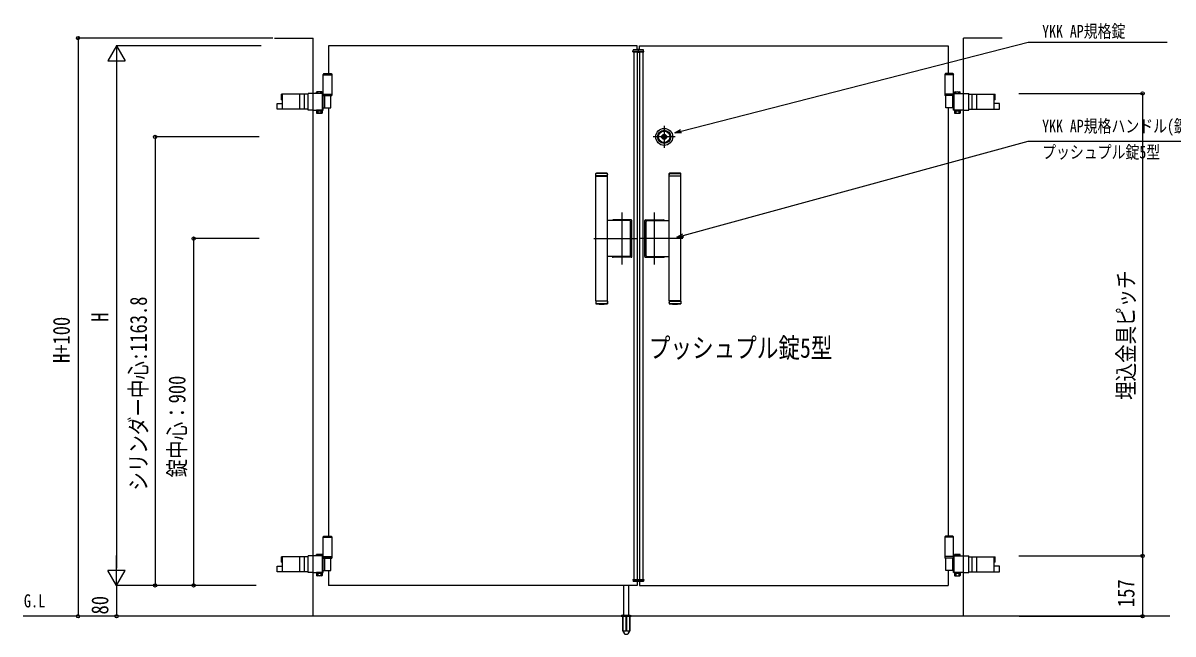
# Model space of a CAD drawing. Units: millimetres, scale not verified. Extents: x -4205 to 4205, y -2970 to 2970.
# Drawn here: x -1600 to 1381, y -274 to 1312 of the extents above; entities that cross this region are included whole.
import ezdxf
from ezdxf.enums import TextEntityAlignment as Align

# ---------------------------------------------------------------- set-up
doc = ezdxf.new("R2010")
doc.units = ezdxf.units.MM
doc.header["$LTSCALE"] = 10
for name, color, linetype in [('0-2_USER1', 3, 'Continuous'), ('0-3_YKK_12', 2, 'Continuous'), ('0-5_YKK_A1', 4, 'Continuous'), ('0-6_YKK_D', 6, 'Continuous')]:
    doc.layers.add(name, color=color, linetype=linetype)
doc.styles.add('ＭＳ ゴシック', font='')
doc.styles.get('ＭＳ ゴシック').set_extended_font_data('MS Gothic')

msp = doc.modelspace()

# ---------------------------------------------------------------- linework, layer by layer
at = {"layer": '0-3_YKK_12'}
for p, q in [((-4.98, 1234.33), (-4.98, 1244.33)), ((62.02, 1044.4), (62.02, 987.86)), ((90.29, 1016.13), (33.75, 1016.13)), ((-46.98, 684.94), (-46.98, 819.72)), ((37.02, 684.94), (37.02, 819.72)), ((-120.01, 752.33), (-7.98, 752.33)), ((110.05, 752.33), (-1.98, 752.33))]:
    msp.add_line(p, q, dxfattribs=at)
at = {"layer": '0-5_YKK_A1'}
for p, q in [((-947.98, 1272.33), (-847.98, 1272.33)), ((-847.98, -227.67), (-847.98, 1272.33)), ((-7.98, 1241.83), (-7.98, 1252.33)), ((-1.98, 1241.83), (-1.98, 1252.33)), ((838.02, -227.67), (838.02, 1272.33)), ((938.02, 1272.33), (838.02, 1272.33)), ((-18.88, 1236.83), (-18.67, 1240.88)), ((-18.88, 1236.83), (8.92, 1236.83)), ((7.71, 1241.83), (-17.67, 1241.83)), ((-16.98, 1238.83), (7.02, 1238.83)), ((-16.98, 1238.83), (-16.98, 1236.83)), ((-16.98, 1236.83), (-16.98, -132.17)), ((-7.98, 1236.83), (-7.98, -132.17)), ((-1.98, 1236.83), (-1.98, -132.17)), ((7.02, 1238.83), (7.02, 1236.83)), ((7.02, 1236.83), (7.02, -132.17)), ((8.92, 1236.83), (8.71, 1240.88)), ((-820.48, 1180.33), (-822.48, 1178.33)), ((-822.48, 1124.33), (-822.48, 1178.33)), ((-822.48, 1178.33), (-799.48, 1178.33)), ((-822.48, 1177.33), (-799.48, 1177.33)), ((-820.48, 1180.33), (-801.48, 1180.33)), ((-801.48, 1180.33), (-799.48, 1178.33)), ((-799.48, 1178.33), (-799.48, 1124.33)), ((791.52, 1180.33), (789.52, 1178.33)), ((812.52, 1178.33), (789.52, 1178.33)), ((789.52, 1178.33), (789.52, 1124.33)), ((812.52, 1177.33), (789.52, 1177.33)), ((810.52, 1180.33), (791.52, 1180.33)), ((810.52, 1180.33), (812.52, 1178.33)), ((812.52, 1124.33), (812.52, 1178.33)), ((-861.47, 1126.83), (-929.99, 1126.83)), ((-929.99, 1112.33), (-929.99, 1126.83)), ((-929.99, 1112.33), (-927.39, 1112.33)), ((-882.95, 1087.83), (-882.95, 1126.83)), ((-870.64, 1087.83), (-870.64, 1126.83)), ((-861.47, 1085.78), (-861.47, 1128.88)), ((-847.98, 1128.88), (-861.47, 1128.88)), ((-822.19, 1128.88), (-847.98, 1128.88)), ((-838.69, 1132.88), (-839.7, 1132.3)), ((-839.7, 1128.88), (-839.7, 1132.3)), ((-825.69, 1132.88), (-838.69, 1132.88)), ((-835.95, 1128.88), (-835.95, 1132.3)), ((-828.44, 1128.88), (-828.44, 1132.3)), ((-825.69, 1132.88), (-824.69, 1132.3)), ((-824.69, 1128.88), (-824.69, 1132.3)), ((-823.99, 1127.38), (-822.19, 1127.38)), ((-823.99, 1087.28), (-823.99, 1127.38)), ((-823.99, 1107.83), (-822.19, 1107.83)), ((-823.99, 1106.83), (-822.19, 1106.83)), ((-822.48, 1127.33), (-799.48, 1127.33)), ((-799.48, 1124.33), (-822.48, 1124.33)), ((-822.19, 1085.78), (-822.19, 1128.88)), ((-799.48, 1124.33), (-822.19, 1124.33)), ((-822.19, 1123.33), (-799.48, 1123.33)), ((-819.09, 1123.33), (-819.09, 1091.33)), ((-802.63, 1091.33), (-802.63, 1123.33)), ((-799.48, 1124.33), (-799.48, 1123.33)), ((812.52, 1127.33), (789.52, 1127.33)), ((789.52, 1124.33), (812.52, 1124.33)), ((789.52, 1124.33), (812.23, 1124.33)), ((789.52, 1124.33), (789.52, 1123.33)), ((812.23, 1123.33), (789.52, 1123.33)), ((792.67, 1091.33), (792.67, 1123.33)), ((809.13, 1123.33), (809.13, 1091.33)), ((812.23, 1128.88), (838.02, 1128.88)), ((812.23, 1085.78), (812.23, 1128.88)), ((814.03, 1127.38), (812.23, 1127.38)), ((814.03, 1107.83), (812.23, 1107.83)), ((814.03, 1106.83), (812.23, 1106.83)), ((814.03, 1087.28), (814.03, 1127.38)), ((815.73, 1132.88), (814.73, 1132.3)), ((814.73, 1128.88), (814.73, 1132.3)), ((815.73, 1132.88), (828.73, 1132.88)), ((818.48, 1128.88), (818.48, 1132.3)), ((825.99, 1128.88), (825.99, 1132.3)), ((828.73, 1132.88), (829.74, 1132.3)), ((829.74, 1128.88), (829.74, 1132.3)), ((838.02, 1128.88), (851.51, 1128.88)), ((851.51, 1085.78), (851.51, 1128.88)), ((851.51, 1126.83), (920.03, 1126.83)), ((860.68, 1087.83), (860.68, 1126.83)), ((872.99, 1087.83), (872.99, 1126.83)), ((920.03, 1112.33), (917.43, 1112.33)), ((920.03, 1112.33), (920.03, 1126.83)), ((-941.53, 1102.33), (-927.39, 1102.33)), ((-941.53, 1087.83), (-941.53, 1102.33)), ((-861.47, 1087.83), (-941.53, 1087.83)), ((-847.98, 1085.78), (-861.47, 1085.78)), ((-847.98, 1085.78), (-822.19, 1085.78)), ((-839.7, 1083.78), (-839.7, 1077.86)), ((-824.69, 1083.78), (-839.7, 1083.78)), ((-838.69, 1077.28), (-839.7, 1077.86)), ((-825.69, 1077.28), (-838.69, 1077.28)), ((-836.29, 1083.78), (-836.29, 1085.78)), ((-835.95, 1083.78), (-835.95, 1077.86)), ((-828.44, 1083.78), (-828.44, 1077.86)), ((-828.09, 1083.78), (-828.09, 1085.78)), ((-825.69, 1077.28), (-824.69, 1077.86)), ((-824.69, 1083.78), (-824.69, 1077.86)), ((-823.99, 1087.28), (-822.19, 1087.28)), ((-822.19, 1091.33), (-802.63, 1091.33)), ((-807.98, 1091.33), (-807.98, -19.67)), ((812.23, 1091.33), (792.67, 1091.33)), ((798.02, 1091.33), (798.02, -19.67)), ((814.03, 1087.28), (812.23, 1087.28)), ((838.02, 1085.78), (812.23, 1085.78)), ((814.73, 1083.78), (814.73, 1077.86)), ((814.73, 1083.78), (829.74, 1083.78)), ((815.73, 1077.28), (814.73, 1077.86)), ((815.73, 1077.28), (828.73, 1077.28)), ((818.13, 1083.78), (818.13, 1085.78)), ((818.48, 1083.78), (818.48, 1077.86)), ((825.99, 1083.78), (825.99, 1077.86)), ((826.33, 1083.78), (826.33, 1085.78)), ((828.73, 1077.28), (829.74, 1077.86)), ((829.74, 1083.78), (829.74, 1077.86)), ((838.02, 1085.78), (851.51, 1085.78)), ((851.51, 1087.83), (931.57, 1087.83)), ((931.57, 1102.33), (917.43, 1102.33)), ((931.57, 1087.83), (931.57, 1102.33)), ((57.86, 1015.19), (57.86, 1017.07)), ((58.16, 1017.37), (58.81, 1017.37)), ((58.16, 1014.89), (58.81, 1014.89)), ((58.92, 1017.41), (59.11, 1017.53)), ((58.92, 1014.85), (59.11, 1014.72)), ((59.11, 1017.53), (60.17, 1017.53)), ((59.11, 1014.72), (60.17, 1014.72)), ((60.17, 1017.53), (60.33, 1016.96)), ((60.17, 1014.72), (60.27, 1015.09)), ((60.42, 1015.09), (60.27, 1015.09)), ((60.52, 1016.81), (60.71, 1016.81)), ((60.98, 1016), (60.7, 1015.28)), ((60.98, 1017.16), (60.9, 1016.94)), ((60.98, 1017.16), (62.13, 1017.16)), ((61.12, 1016.09), (61.35, 1016.09)), ((61.5, 1015.97), (61.61, 1015.34)), ((63.06, 1015.09), (61.91, 1015.09)), ((62.54, 1016.29), (62.43, 1016.92)), ((62.92, 1016.17), (62.69, 1016.17)), ((63.06, 1016.26), (63.34, 1016.98)), ((63.06, 1015.09), (63.14, 1015.32)), ((63.52, 1015.45), (63.33, 1015.45)), ((63.62, 1017.16), (63.77, 1017.16)), ((63.86, 1014.72), (63.71, 1015.3)), ((63.86, 1017.53), (63.77, 1017.16)), ((64.93, 1017.53), (63.86, 1017.53)), ((64.93, 1014.72), (63.86, 1014.72)), ((65.12, 1017.41), (64.93, 1017.53)), ((65.12, 1014.85), (64.93, 1014.72)), ((65.88, 1017.37), (65.23, 1017.37)), ((65.88, 1014.89), (65.23, 1014.89)), ((66.18, 1015.19), (66.18, 1017.07)), ((-114.98, 921.33), (-114.48, 921.83)), ((-84.98, 921.33), (-114.98, 921.33)), ((-114.98, 914.83), (-114.98, 921.33)), ((-84.98, 914.83), (-114.98, 914.83)), ((-114.98, 590.83), (-114.98, 913.83)), ((-114.98, 913.83), (-84.98, 913.83)), ((-113.98, 913.83), (-113.98, 914.83)), ((-85.98, 913.83), (-85.98, 914.83)), ((-84.98, 914.83), (-84.98, 921.33)), ((-84.98, 918.61), (-84.98, 917.61)), ((-84.98, 590.83), (-84.98, 913.83)), ((75.02, 921.33), (105.02, 921.33)), ((75.02, 914.83), (75.02, 921.33)), ((75.02, 918.61), (75.02, 917.61)), ((75.02, 914.83), (105.02, 914.83)), ((75.02, 590.83), (75.02, 913.83)), ((105.02, 913.83), (75.02, 913.83)), ((76.02, 913.83), (76.02, 914.83)), ((104.02, 913.83), (104.02, 914.83)), ((105.02, 921.33), (104.52, 921.83)), ((105.02, 914.83), (105.02, 921.33)), ((105.02, 590.83), (105.02, 913.83)), ((-27.63, 798.83), (-84.98, 798.83)), ((-23.48, 800.83), (-70.48, 800.83)), ((-23.98, 800.33), (-69.98, 800.33)), ((-25.63, 707.83), (-25.63, 796.83)), ((-21.98, 706.33), (-21.98, 798.33)), ((-21.48, 705.83), (-21.48, 798.83)), ((11.52, 705.83), (11.52, 798.83)), ((12.02, 706.33), (12.02, 798.33)), ((13.52, 800.83), (60.52, 800.83)), ((14.02, 800.33), (60.02, 800.33)), ((15.67, 707.83), (15.67, 796.83)), ((17.67, 798.83), (75.02, 798.83)), ((-27.63, 705.83), (-84.98, 705.83)), ((-23.48, 703.83), (-70.48, 703.83)), ((-23.98, 704.33), (-69.98, 704.33)), ((13.52, 703.83), (60.52, 703.83)), ((14.02, 704.33), (60.02, 704.33)), ((17.67, 705.83), (75.02, 705.83)), ((-114.98, 590.83), (-84.98, 590.83)), ((-84.98, 589.83), (-114.98, 589.83)), ((-114.98, 589.83), (-114.98, 583.33)), ((-84.98, 583.33), (-114.98, 583.33)), ((-114.98, 583.33), (-114.48, 582.83)), ((-113.98, 590.83), (-113.98, 589.83)), ((-85.98, 590.83), (-85.98, 589.83)), ((-84.98, 589.83), (-84.98, 583.33)), ((-84.98, 586.05), (-84.98, 587.05)), ((105.02, 590.83), (75.02, 590.83)), ((75.02, 589.83), (105.02, 589.83)), ((75.02, 589.83), (75.02, 583.33)), ((75.02, 586.05), (75.02, 587.05)), ((75.02, 583.33), (105.02, 583.33)), ((76.02, 590.83), (76.02, 589.83)), ((104.02, 590.83), (104.02, 589.83)), ((105.02, 583.33), (104.52, 582.83)), ((105.02, 589.83), (105.02, 583.33)), ((-820.48, -19.67), (-822.48, -21.67)), ((-822.48, -75.67), (-822.48, -21.67)), ((-822.48, -21.67), (-799.48, -21.67)), ((-822.48, -22.67), (-799.48, -22.67)), ((-820.48, -19.67), (-801.48, -19.67)), ((-801.48, -19.67), (-799.48, -21.67)), ((-799.48, -21.67), (-799.48, -75.67)), ((791.52, -19.67), (789.52, -21.67)), ((812.52, -21.67), (789.52, -21.67)), ((789.52, -21.67), (789.52, -75.67)), ((812.52, -22.67), (789.52, -22.67)), ((810.52, -19.67), (791.52, -19.67)), ((810.52, -19.67), (812.52, -21.67)), ((812.52, -75.67), (812.52, -21.67)), ((-861.47, -73.17), (-929.99, -73.17)), ((-929.99, -87.67), (-929.99, -73.17)), ((-929.99, -87.67), (-927.39, -87.67)), ((-882.95, -112.17), (-882.95, -73.17)), ((-870.64, -112.17), (-870.64, -73.17)), ((-861.47, -114.22), (-861.47, -71.12)), ((-847.98, -71.12), (-861.47, -71.12)), ((-822.19, -71.12), (-847.98, -71.12)), ((-838.69, -67.12), (-839.7, -67.7)), ((-839.7, -71.12), (-839.7, -67.7)), ((-825.69, -67.12), (-838.69, -67.12)), ((-835.95, -71.12), (-835.95, -67.7)), ((-828.44, -71.12), (-828.44, -67.7)), ((-825.69, -67.12), (-824.69, -67.7)), ((-824.69, -71.12), (-824.69, -67.7)), ((-823.99, -72.62), (-822.19, -72.62)), ((-823.99, -112.72), (-823.99, -72.62)), ((-822.48, -72.67), (-799.48, -72.67)), ((-799.48, -75.67), (-822.48, -75.67)), ((-822.19, -114.22), (-822.19, -71.12)), ((-799.48, -75.67), (-822.19, -75.67)), ((-822.19, -76.67), (-799.48, -76.67)), ((-819.09, -76.67), (-819.09, -108.67)), ((-802.63, -108.67), (-802.63, -76.67)), ((-799.48, -75.67), (-799.48, -76.67)), ((812.52, -72.67), (789.52, -72.67)), ((789.52, -75.67), (812.52, -75.67)), ((789.52, -75.67), (812.23, -75.67)), ((789.52, -75.67), (789.52, -76.67)), ((812.23, -76.67), (789.52, -76.67)), ((792.67, -108.67), (792.67, -76.67)), ((809.13, -76.67), (809.13, -108.67)), ((812.23, -71.12), (838.02, -71.12)), ((812.23, -114.22), (812.23, -71.12)), ((814.03, -72.62), (812.23, -72.62)), ((814.03, -112.72), (814.03, -72.62)), ((815.73, -67.12), (814.73, -67.7)), ((814.73, -71.12), (814.73, -67.7)), ((815.73, -67.12), (828.73, -67.12)), ((818.48, -71.12), (818.48, -67.7)), ((825.99, -71.12), (825.99, -67.7)), ((828.73, -67.12), (829.74, -67.7)), ((829.74, -71.12), (829.74, -67.7)), ((838.02, -71.12), (851.51, -71.12)), ((851.51, -114.22), (851.51, -71.12)), ((851.51, -73.17), (920.03, -73.17)), ((860.68, -112.17), (860.68, -73.17)), ((872.99, -112.17), (872.99, -73.17)), ((920.03, -87.67), (917.43, -87.67)), ((920.03, -87.67), (920.03, -73.17)), ((-941.53, -97.67), (-927.39, -97.67)), ((-941.53, -112.17), (-941.53, -97.67)), ((-861.47, -112.17), (-941.53, -112.17)), ((-847.98, -114.22), (-861.47, -114.22)), ((-847.98, -114.22), (-822.19, -114.22)), ((-839.7, -116.22), (-839.7, -122.14)), ((-824.69, -116.22), (-839.7, -116.22)), ((-836.29, -116.22), (-836.29, -114.22)), ((-835.95, -116.22), (-835.95, -122.14)), ((-828.44, -116.22), (-828.44, -122.14)), ((-828.09, -116.22), (-828.09, -114.22)), ((-824.69, -116.22), (-824.69, -122.14)), ((-823.99, -92.17), (-822.19, -92.17)), ((-823.99, -93.17), (-822.19, -93.17)), ((-823.99, -112.72), (-822.19, -112.72)), ((-822.19, -108.67), (-802.63, -108.67)), ((-807.98, -108.67), (-807.98, -147.67)), ((812.23, -108.67), (792.67, -108.67)), ((798.02, -108.67), (798.02, -147.67)), ((814.03, -92.17), (812.23, -92.17)), ((814.03, -93.17), (812.23, -93.17)), ((814.03, -112.72), (812.23, -112.72)), ((838.02, -114.22), (812.23, -114.22)), ((814.73, -116.22), (814.73, -122.14)), ((814.73, -116.22), (829.74, -116.22)), ((818.13, -116.22), (818.13, -114.22)), ((818.48, -116.22), (818.48, -122.14)), ((825.99, -116.22), (825.99, -122.14)), ((826.33, -116.22), (826.33, -114.22)), ((829.74, -116.22), (829.74, -122.14)), ((838.02, -114.22), (851.51, -114.22)), ((851.51, -112.17), (931.57, -112.17)), ((931.57, -97.67), (917.43, -97.67)), ((931.57, -112.17), (931.57, -97.67)), ((-838.69, -122.72), (-839.7, -122.14)), ((-825.69, -122.72), (-838.69, -122.72)), ((-825.69, -122.72), (-824.69, -122.14)), ((-7.98, -147.67), (-807.98, -147.67)), ((-42.98, -224.67), (-42.98, -147.17)), ((-29.98, -224.67), (-29.98, -147.17)), ((-18.88, -132.17), (8.92, -132.17)), ((-18.88, -132.17), (-18.67, -136.22)), ((7.71, -137.17), (-17.67, -137.17)), ((-16.98, -134.17), (-16.98, -132.17)), ((-16.98, -134.17), (7.02, -134.17)), ((-7.98, -137.17), (-7.98, -147.67)), ((-1.98, -137.17), (-1.98, -147.67)), ((-1.98, -147.67), (798.02, -147.67)), ((7.02, -134.17), (7.02, -132.17)), ((8.92, -132.17), (8.71, -136.22)), ((815.73, -122.72), (814.73, -122.14)), ((815.73, -122.72), (828.73, -122.72)), ((828.73, -122.72), (829.74, -122.14)), ((1373.02, -227.67), (-1600.45, -227.67)), ((-49.48, -226.83), (-49.48, -227.67)), ((-49.48, -227.67), (-23.48, -227.67)), ((-49.19, -226.13), (-23.77, -226.13)), ((-45.48, -224.67), (-48.82, -225.89)), ((-45.73, -227.67), (-45.73, -264.7)), ((-45.48, -224.67), (-27.48, -224.67)), ((-45.17, -227.67), (-45.17, -265.67)), ((-37.48, -227.67), (-37.48, -265.67)), ((-35.48, -227.67), (-35.48, -265.67)), ((-27.79, -227.67), (-27.79, -265.67)), ((-27.48, -224.67), (-24.14, -225.89)), ((-27.23, -227.67), (-27.23, -264.7)), ((-23.48, -226.83), (-23.48, -227.67)), ((-45.73, -264.7), (-40.84, -273.17)), ((-45.17, -265.67), (-37.48, -265.67)), ((-37.48, -264.7), (-35.48, -264.7)), ((-35.48, -265.67), (-27.79, -265.67)), ((-27.23, -264.7), (-32.12, -273.17)), ((-39.97, -273.67), (-32.99, -273.67))]:
    msp.add_line(p, q, dxfattribs=at)
for points in [[(-7.98, 1252.33), (-807.98, 1252.33), (-807.98, 1180.33)], [(-1.98, 1252.33), (798.02, 1252.33), (798.02, 1180.33)], [(-927.39, 1087.83), (-927.39, 1112.33), (-927.39, 1126.83)], [(917.43, 1087.83), (917.43, 1112.33), (917.43, 1126.83)], [(-114.48, 921.83), (-85.48, 921.83), (-84.98, 921.33)], [(104.52, 921.83), (75.52, 921.83), (75.02, 921.33)], [(-114.48, 582.83), (-85.48, 582.83), (-84.98, 583.33)], [(104.52, 582.83), (75.52, 582.83), (75.02, 583.33)], [(-927.39, -112.17), (-927.39, -87.67), (-927.39, -73.17)], [(917.43, -112.17), (917.43, -87.67), (917.43, -73.17)]]:
    msp.add_lwpolyline(points, dxfattribs=at)
for points in [[(-824.49, 1085.78), (-839.89, 1085.78), (-839.89, 1083.78), (-824.49, 1083.78)], [(814.53, 1085.78), (829.93, 1085.78), (829.93, 1083.78), (814.53, 1083.78)], [(-824.49, -114.22), (-839.89, -114.22), (-839.89, -116.22), (-824.49, -116.22)], [(814.53, -114.22), (829.93, -114.22), (829.93, -116.22), (814.53, -116.22)]]:
    msp.add_lwpolyline(points, close=True, dxfattribs=at)
for radius in [22, 17, 15, 6.35, 5.6, 4.3]:
    msp.add_circle((62.02, 1016.13), radius, dxfattribs=at)
for centre, radius, start, end in [((-17.67, 1240.83), 1, 90, 177), ((7.71, 1240.83), 1, 3, 90), ((-837.82, 1129.56), 3.32, 55.61575, 124.38425), ((-832.19, 1120.46), 12.42, 72.41205, 107.58795), ((-826.56, 1129.56), 3.32, 55.61575, 124.38425), ((816.6, 1129.56), 3.32, 55.61575, 124.38425), ((822.23, 1120.46), 12.42, 72.41205, 107.58795), ((827.86, 1129.56), 3.32, 55.61575, 124.38425), ((-837.82, 1080.6), 3.32, 235.61575, 304.38425), ((-832.19, 1089.7), 12.42, 252.41205, 287.58795), ((-826.56, 1080.6), 3.32, 235.61575, 304.38425), ((816.6, 1080.6), 3.32, 235.61575, 304.38425), ((822.23, 1089.7), 12.42, 252.41205, 287.58795), ((827.86, 1080.6), 3.32, 235.61575, 304.38425), ((58.16, 1017.07), 0.3, 90, 180), ((58.16, 1015.19), 0.3, 180, 270), ((58.81, 1017.57), 0.2, 270, 305), ((58.81, 1014.69), 0.2, 55, 90), ((60.52, 1017.01), 0.2, 195, 270), ((60.42, 1015.39), 0.3, 270, 338), ((60.71, 1017.01), 0.2, 270, 340), ((61.12, 1015.94), 0.15, 90, 158), ((61.35, 1015.94), 0.15, 10, 90), ((61.91, 1015.39), 0.3, 190, 270), ((62.13, 1016.86), 0.3, 10, 90), ((62.69, 1016.32), 0.15, 190, 270), ((62.92, 1016.32), 0.15, 270, 338), ((63.33, 1015.25), 0.2, 90, 160), ((63.62, 1016.86), 0.3, 90, 158), ((63.52, 1015.25), 0.2, 15, 90), ((65.23, 1017.57), 0.2, 235, 270), ((65.23, 1014.69), 0.2, 90, 125), ((65.88, 1017.07), 0.3, 0, 90), ((65.88, 1015.19), 0.3, 270, 0), ((-99.98, 739.83), 182.5, 85.75781, 94.24219), ((90.02, 739.83), 182.5, 85.75781, 94.24219), ((-70.48, 798.83), 2, 90, 180), ((-69.98, 798.33), 2, 90, 165.52249), ((-27.63, 796.83), 2, 0, 90), ((-23.98, 798.33), 2, 0, 90), ((-23.48, 798.83), 2, 0, 90), ((13.52, 798.83), 2, 90, 180), ((14.02, 798.33), 2, 90, 180), ((17.67, 796.83), 2, 90, 180), ((60.02, 798.33), 2, 14.47751, 90), ((60.52, 798.83), 2, 0, 90), ((-70.48, 705.83), 2, 180, 181.52315), ((-70.48, 705.83), 2, 180, 270), ((-69.98, 706.33), 2, 194.47751, 270), ((-27.63, 707.83), 2, 270, 0), ((-23.98, 706.33), 2, 270, 0), ((-23.48, 705.83), 2, 270, 0), ((13.52, 705.83), 2, 180, 270), ((14.02, 706.33), 2, 180, 270), ((17.67, 707.83), 2, 180, 270), ((60.02, 706.33), 2, 270, 345.52249), ((60.52, 705.83), 2, 270, 0), ((60.52, 705.83), 2, 358.47685, 0), ((-99.98, 764.83), 182.5, 265.75781, 274.24219), ((90.02, 764.83), 182.5, 265.75781, 274.24219), ((-837.82, -70.44), 3.32, 55.61575, 124.38425), ((-832.19, -79.54), 12.42, 72.41205, 107.58795), ((-826.56, -70.44), 3.32, 55.61575, 124.38425), ((816.6, -70.44), 3.32, 55.61575, 124.38425), ((822.23, -79.54), 12.42, 72.41205, 107.58795), ((827.86, -70.44), 3.32, 55.61575, 124.38425), ((-837.82, -119.4), 3.32, 235.61575, 304.38425), ((-832.19, -110.3), 12.42, 252.41205, 287.58795), ((-826.56, -119.4), 3.32, 235.61575, 304.38425), ((-17.67, -136.17), 1, 183, 270), ((7.71, -136.17), 1, 270, 357), ((816.6, -119.4), 3.32, 235.61575, 304.38425), ((822.23, -110.3), 12.42, 252.41205, 287.58795), ((827.86, -119.4), 3.32, 235.61575, 304.38425), ((-48.48, -226.83), 1, 110, 180), ((-24.48, -226.83), 1, 0, 70), ((-39.97, -272.67), 1, 210, 270), ((-32.99, -272.67), 1, 270, 330)]:
    msp.add_arc(centre, radius, start, end, dxfattribs=at)
at = {"layer": '0-6_YKK_D'}
for p, q in [((-952.98, 1272.33), (-1458.83, 1272.33)), ((-1457.83, 1272.33), (-1457.83, -227.67)), ((-1358, 1252.33), (-1380.5, 1213.36)), ((-982.98, 1252.33), (-1359, 1252.33)), ((-1358, 1252.33), (-1335.5, 1213.36)), ((-1358, 1252.33), (-1358, 1174.39)), ((-1380.5, 1213.36), (-1335.5, 1213.36)), ((-1358, 1207.33), (-1358, -102.67)), ((981.57, 1128.88), (1303.51, 1128.88)), ((1302.51, 1128.88), (1302.51, -71.12)), ((-988.06, 1016.13), (-1259, 1016.13)), ((-1258, 1016.13), (-1258, -147.67)), ((-988.06, 752.33), (-1159, 752.33)), ((-1158, 752.33), (-1158, -147.67)), ((-1358, -147.67), (-1358, -69.73)), ((981.57, -71.12), (1303.51, -71.12)), ((981.57, -71.12), (1303.51, -71.12)), ((1302.51, -71.12), (1302.51, -227.67)), ((-1358, -147.67), (-1380.5, -108.7)), ((-1335.5, -108.7), (-1380.5, -108.7)), ((-1358, -147.67), (-1335.5, -108.7)), ((-995.47, -147.67), (-1359, -147.67)), ((-995.47, -147.67), (-1359, -147.67)), ((-1358, -147.67), (-1358, -227.67)), ((-995.47, -147.67), (-1259, -147.67)), ((-995.47, -147.67), (-1159, -147.67)), ((-1082.62, -227.67), (-1458.83, -227.67)), ((-1252.98, -227.67), (-1359, -227.67)), ((982, -227.67), (1303.51, -227.67))]:
    msp.add_line(p, q, dxfattribs=at)
for points in [[(89.28, 1026.96), (105.75, 1031.18), (1006.02, 1261.88), (1366.31, 1261.88)], [(106.88, 1026.77), (89.28, 1026.96), (104.62, 1035.6)], [(95.02, 755.57), (111.42, 760.06), (1006.02, 1004.77), (1654.75, 1004.77)], [(112.62, 755.66), (95.02, 755.57), (110.22, 764.45)]]:
    msp.add_lwpolyline(points, dxfattribs=at)
for centre in [(-1457.83, 1272.33), (1302.51, 1128.88), (-1258, 1016.13), (-1158, 752.33), (1302.51, -71.12), (1302.51, -71.12), (-1258, -147.67), (-1158, -147.67), (-1457.83, -227.67), (-1358, -227.67), (1302.51, -227.67)]:
    msp.add_circle(centre, 4.25, dxfattribs=at)

# ---------------------------------------------------------------- texts
at = {"layer": '0-2_USER1', "style": 'ＭＳ ゴシック', "width": 0.8}
for s, height, p in [('プッシュプル錠5型', 51.32, (22.25, 427.62)), ('G.L', 33.99, (-1598.18, -214.84))]:
    msp.add_text(s, height=height, dxfattribs=at).set_placement(p, align=Align.BOTTOM_LEFT)
at = {"layer": '0-6_YKK_D', "style": 'ＭＳ ゴシック', "width": 0.8}
for s, p in [('YKK AP規格錠', (1042.02, 1263.83)), ('YKK AP規格ハンドル(鍵なし)', (1042.02, 1017.72)), ('プッシュプル錠5型', (1042.02, 950.22))]:
    msp.add_text(s, height=32.99, dxfattribs=at).set_placement(p, align=Align.BOTTOM_LEFT)
for s, p in [('埋込金具ピッチ', (1294.51, 333.68)), ('シリンダー中心:1163.8', (-1266, 98.23)), ('H+100', (-1465.83, 429.53)), ('H', (-1366, 536.33)), ('錠中心：900', (-1166, 132.73)), ('157', (1294.51, -203.8)), ('80', (-1366, -222.87))]:
    msp.add_text(s, height=43.99, rotation=90, dxfattribs=at).set_placement(p, align=Align.BOTTOM_LEFT)

doc.saveas('drawing.dxf')
